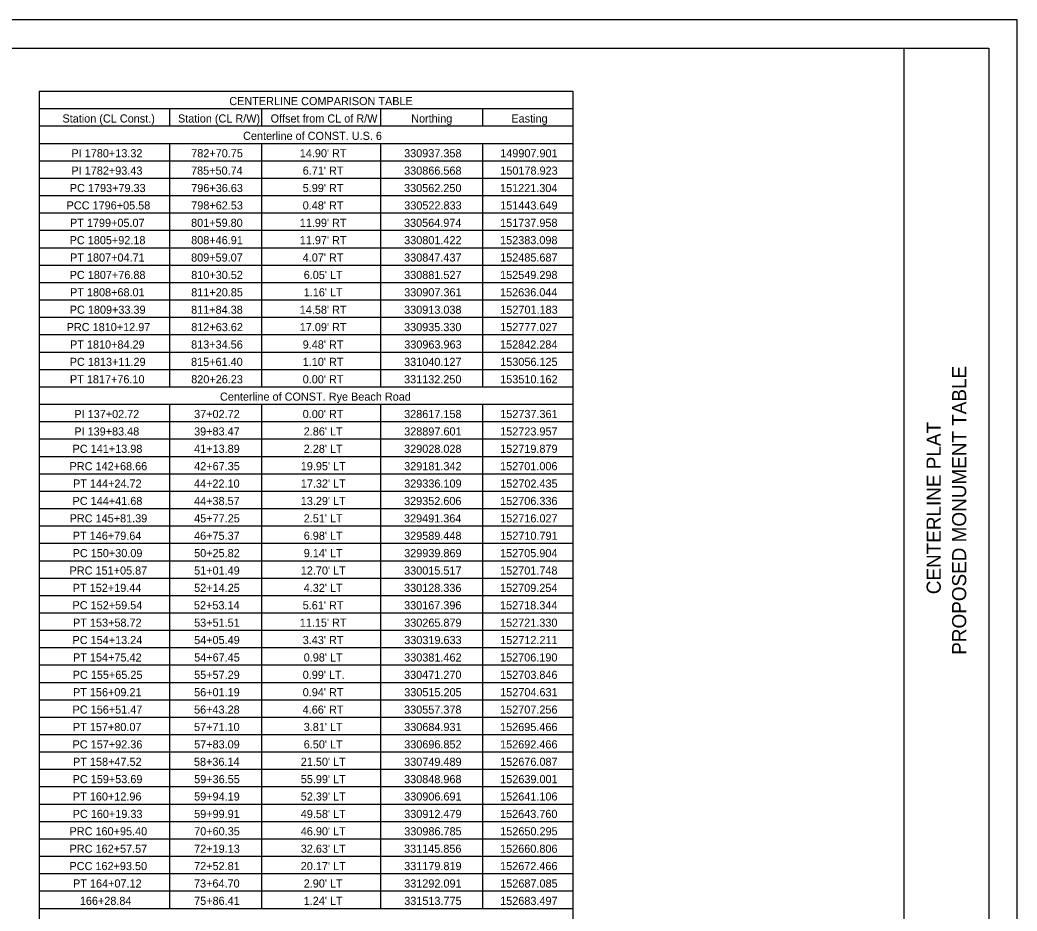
# Model space of a CAD drawing. Extents: x 0 to 34, y -3 to 22.
# Drawn here: x 16.36 to 34, y 6.24 to 22 of the extents above; entities that cross this region are included whole.
import ezdxf

# ---------------------------------------------------------------- set-up
doc = ezdxf.new("R2010")
doc.units = 0
for name, color, linetype in [('Default', 7, 'Continuous'), ('SH_Border', 7, 'Continuous'), ('SH_Cut_Line', 7, 'Continuous'), ('SH_Data', 7, 'Continuous')]:
    doc.layers.add(name, color=color, linetype=linetype)

msp = doc.modelspace()

# ---------------------------------------------------------------- linework, layer by layer
at = {"layer": 'Default'}
for p, q in [((16.701, 20.74), (26.139, 20.74)), ((16.701, 20.74), (16.701, -2.965)), ((26.139, 20.74), (26.139, -2.965)), ((16.701, 20.432), (26.139, 20.432)), ((19.007, 20.432), (19.007, 20.125)), ((20.636, 20.432), (20.636, 20.125)), ((22.742, 20.432), (22.742, 20.125)), ((24.541, 20.432), (24.541, 20.125)), ((16.701, 20.125), (26.139, 20.125)), ((16.701, 19.817), (26.139, 19.817)), ((19.007, 19.817), (19.007, 15.513)), ((20.636, 19.817), (20.636, 15.513)), ((22.742, 19.817), (22.742, 15.513)), ((24.541, 19.817), (24.541, 15.513)), ((16.701, 19.51), (26.139, 19.51)), ((16.701, 19.202), (26.139, 19.202)), ((16.701, 18.895), (26.139, 18.895)), ((16.701, 18.587), (26.139, 18.587)), ((16.701, 18.28), (26.139, 18.28)), ((16.701, 17.973), (26.139, 17.973)), ((16.701, 17.665), (26.139, 17.665)), ((16.701, 17.358), (26.139, 17.358)), ((16.701, 17.05), (26.139, 17.05)), ((16.701, 16.743), (26.139, 16.743)), ((16.701, 16.435), (26.139, 16.435)), ((16.701, 16.128), (26.139, 16.128)), ((16.701, 15.82), (26.139, 15.82)), ((16.701, 15.513), (26.139, 15.513)), ((16.701, 15.205), (26.139, 15.205)), ((19.007, 15.205), (19.007, 6.289)), ((20.636, 15.205), (20.636, 6.289)), ((22.742, 15.205), (22.742, 6.289)), ((24.541, 15.205), (24.541, 6.289)), ((16.701, 14.898), (26.139, 14.898)), ((16.701, 14.591), (26.139, 14.591)), ((16.701, 14.283), (26.139, 14.283)), ((16.701, 13.976), (26.139, 13.976)), ((16.701, 13.668), (26.139, 13.668)), ((16.701, 13.361), (26.139, 13.361)), ((16.701, 13.053), (26.139, 13.053)), ((16.701, 12.746), (26.139, 12.746)), ((16.701, 12.438), (26.139, 12.438)), ((16.701, 12.131), (26.139, 12.131)), ((16.701, 11.824), (26.139, 11.824)), ((16.701, 11.516), (26.139, 11.516)), ((16.701, 11.209), (26.139, 11.209)), ((16.701, 10.901), (26.139, 10.901)), ((16.701, 10.594), (26.139, 10.594)), ((16.701, 10.286), (26.139, 10.286)), ((16.701, 9.979), (26.139, 9.979)), ((16.701, 9.671), (26.139, 9.671)), ((16.701, 9.364), (26.139, 9.364)), ((16.701, 9.056), (26.139, 9.056)), ((16.701, 8.749), (26.139, 8.749)), ((16.701, 8.442), (26.139, 8.442)), ((16.701, 8.134), (26.139, 8.134)), ((16.701, 7.827), (26.139, 7.827)), ((16.701, 7.519), (26.139, 7.519)), ((16.701, 7.212), (26.139, 7.212)), ((16.701, 6.904), (26.139, 6.904)), ((16.701, 6.597), (26.139, 6.597)), ((16.701, 6.289), (26.139, 6.289))]:
    msp.add_line(p, q, dxfattribs=at)
at = {"layer": 'SH_Border'}
msp.add_line((32, 0.5), (32, 21.5), dxfattribs=at)
msp.add_lwpolyline([(1.5, 21.5), (33.5, 21.5), (33.5, 0.5), (1.5, 0.5)], close=True, dxfattribs=at)
at = {"layer": 'SH_Cut_Line'}
msp.add_lwpolyline([(0, 0), (34, 0), (34, 22), (0, 22)], close=True, dxfattribs=at)

# ---------------------------------------------------------------- texts
at = {"layer": 'Default'}
for s, height, p in [('CENTERLINE COMPARISON TABLE', 0.14373, (20.064, 20.494)), ('Station (CL Const.)', 0.14373, (17.113, 20.186)), ('Station (CL R/W)', 0.14373, (19.157, 20.186)), ('Offset from CL of R/W', 0.14373, (20.795, 20.186)), ('Northing', 0.1437, (23.282, 20.186)), ('Easting', 0.1437, (25.054, 20.186)), ('Centerline of CONST. U.S. 6', 0.14373, (20.308, 19.879)), ('PI 1780+13.32', 0.14373, (17.272, 19.571)), ('782+70.75', 0.1437, (19.391, 19.571)), ("14.90' RT", 0.1437, (21.311, 19.571)), ('330937.358', 0.1437, (23.157, 19.571)), ('149907.901', 0.1437, (24.857, 19.571)), ('PI 1782+93.43', 0.14373, (17.272, 19.264)), ('785+50.74', 0.1437, (19.388, 19.264)), ("6.71' RT", 0.1437, (21.363, 19.264)), ('330866.568', 0.1437, (23.157, 19.264)), ('150178.923', 0.1437, (24.858, 19.264)), ('PC 1793+79.33', 0.14373, (17.243, 18.956)), ('796+36.63', 0.1437, (19.391, 18.956)), ("5.99' RT", 0.1437, (21.363, 18.956)), ('330562.250', 0.1437, (23.156, 18.956)), ('151221.304', 0.1437, (24.854, 18.956)), ('PCC 1796+05.58', 0.14373, (17.186, 18.649)), ('798+62.53', 0.1437, (19.391, 18.649)), ("0.48' RT", 0.1437, (21.363, 18.649)), ('330522.833', 0.1437, (23.159, 18.649)), ('151443.649', 0.1437, (24.856, 18.649)), ('PT 1799+05.07', 0.14373, (17.246, 18.341)), ('801+59.80', 0.1437, (19.388, 18.341)), ("11.99' RT", 0.1437, (21.311, 18.341)), ('330564.974', 0.1437, (23.155, 18.341)), ('151737.958', 0.1437, (24.855, 18.341)), ('PC 1805+92.18', 0.14373, (17.24, 18.034)), ('808+46.91', 0.1437, (19.39, 18.034)), ("11.97' RT", 0.1437, (21.311, 18.034)), ('330801.422', 0.1437, (23.158, 18.034)), ('152383.098', 0.1437, (24.855, 18.034)), ('PT 1807+04.71', 0.14373, (17.247, 17.727)), ('809+59.07', 0.1437, (19.389, 17.727)), ("4.07' RT", 0.1437, (21.363, 17.727)), ('330847.437', 0.1437, (23.157, 17.727)), ('152485.687', 0.1437, (24.856, 17.727)), ('PC 1807+76.88', 0.14373, (17.24, 17.419)), ('810+30.52', 0.1437, (19.391, 17.419)), ("6.05' LT", 0.1437, (21.381, 17.419)), ('330881.527', 0.1437, (23.157, 17.419)), ('152549.298', 0.1437, (24.855, 17.419)), ('PT 1808+68.01', 0.14373, (17.247, 17.112)), ('811+20.85', 0.1437, (19.391, 17.112)), ("1.16' LT", 0.1437, (21.381, 17.112)), ('330907.361', 0.1437, (23.158, 17.112)), ('152636.044', 0.1437, (24.854, 17.112)), ('PC 1809+33.39', 0.14373, (17.242, 16.804)), ('811+84.38', 0.1437, (19.389, 16.804)), ("14.58' RT", 0.1437, (21.311, 16.804)), ('330913.038', 0.1437, (23.157, 16.804)), ('152701.183', 0.1437, (24.858, 16.804)), ('PRC 1810+12.97', 0.14373, (17.187, 16.497)), ('812+63.62', 0.1437, (19.391, 16.497)), ("17.09' RT", 0.1437, (21.311, 16.497)), ('330935.330', 0.1437, (23.156, 16.497)), ('152777.027', 0.1437, (24.856, 16.497)), ('PT 1810+84.29', 0.14373, (17.247, 16.189)), ('813+34.56', 0.1437, (19.389, 16.189)), ("9.48' RT", 0.1437, (21.363, 16.189)), ('330963.963', 0.1437, (23.159, 16.189)), ('152842.284', 0.1437, (24.854, 16.189)), ('PC 1813+11.29', 0.14373, (17.242, 15.882)), ('815+61.40', 0.1437, (19.388, 15.882)), ("1.10' RT", 0.1437, (21.363, 15.882)), ('331040.127', 0.1437, (23.157, 15.882)), ('153056.125', 0.1437, (24.857, 15.882)), ('PT 1817+76.10', 0.14373, (17.245, 15.574)), ('820+26.23', 0.1437, (19.391, 15.574)), ("0.00' RT", 0.1437, (21.363, 15.574)), ('331132.250', 0.1437, (23.156, 15.574)), ('153510.162', 0.1437, (24.857, 15.574)), ('Centerline of CONST. Rye Beach Road', 0.14373, (19.9, 15.267)), ('PI 137+02.72', 0.14373, (17.323, 14.96)), ('37+02.72', 0.1437, (19.442, 14.96)), ("0.00' RT", 0.1437, (21.363, 14.96)), ('328617.158', 0.1437, (23.157, 14.96)), ('152737.361', 0.1437, (24.857, 14.96)), ('PI 139+83.48', 0.14373, (17.322, 14.652)), ('39+83.47', 0.1437, (19.441, 14.652)), ("2.86' LT", 0.1437, (21.381, 14.652)), ('328897.601', 0.1437, (23.158, 14.652)), ('152723.957', 0.1437, (24.856, 14.652)), ('PC 141+13.98', 0.14373, (17.292, 14.345)), ('41+13.89', 0.1437, (19.442, 14.345)), ("2.28' LT", 0.1437, (21.381, 14.345)), ('329028.028', 0.1437, (23.157, 14.345)), ('152719.879', 0.1437, (24.856, 14.345)), ('PRC 142+68.66', 0.14373, (17.239, 14.037)), ('42+67.35', 0.1437, (19.443, 14.037)), ("19.95' LT", 0.1437, (21.329, 14.037)), ('329181.342', 0.1437, (23.158, 14.037)), ('152701.006', 0.1437, (24.855, 14.037)), ('PT 144+24.72', 0.14373, (17.3, 13.73)), ('44+22.10', 0.1437, (19.44, 13.73)), ("17.32' LT", 0.1437, (21.329, 13.73)), ('329336.109', 0.1437, (23.158, 13.73)), ('152702.435', 0.1437, (24.857, 13.73)), ('PC 144+41.68', 0.14373, (17.292, 13.422)), ('44+38.57', 0.1437, (19.441, 13.422)), ("13.29' LT", 0.1437, (21.329, 13.422)), ('329352.606', 0.1437, (23.156, 13.422)), ('152706.336', 0.1437, (24.855, 13.422)), ('PRC 145+81.39', 0.14373, (17.24, 13.115)), ('45+77.25', 0.1437, (19.443, 13.115)), ("2.51' LT", 0.1437, (21.381, 13.115)), ('329491.364', 0.1437, (23.155, 13.115)), ('152716.027', 0.1437, (24.856, 13.115)), ('PT 146+79.64', 0.14373, (17.296, 12.807)), ('46+75.37', 0.1437, (19.441, 12.807)), ("6.98' LT", 0.1437, (21.381, 12.807)), ('329589.448', 0.1437, (23.157, 12.807)), ('152710.791', 0.1437, (24.857, 12.807)), ('PC 150+30.09', 0.14373, (17.293, 12.5)), ('50+25.82', 0.1437, (19.442, 12.5)), ("9.14' LT", 0.1437, (21.381, 12.5)), ('329939.869', 0.1437, (23.158, 12.5)), ('152705.904', 0.1437, (24.854, 12.5)), ('PRC 151+05.87', 0.14373, (17.239, 12.192)), ('51+01.49', 0.1437, (19.442, 12.192)), ("12.70' LT", 0.1437, (21.329, 12.192)), ('330015.517', 0.1437, (23.157, 12.192)), ('152701.748', 0.1437, (24.855, 12.192)), ('PT 152+19.44', 0.14373, (17.296, 11.885)), ('52+14.25', 0.1437, (19.443, 11.885)), ("4.32' LT", 0.1437, (21.381, 11.885)), ('330128.336', 0.1437, (23.156, 11.885)), ('152709.254', 0.1437, (24.854, 11.885)), ('PC 152+59.54', 0.14373, (17.291, 11.578)), ('52+53.14', 0.1437, (19.439, 11.578)), ("5.61' RT", 0.1437, (21.363, 11.578)), ('330167.396', 0.1437, (23.156, 11.578)), ('152718.344', 0.1437, (24.854, 11.578)), ('PT 153+58.72', 0.14373, (17.3, 11.27)), ('53+51.51', 0.1437, (19.442, 11.27)), ("11.15' RT", 0.1437, (21.311, 11.27)), ('330265.879', 0.1437, (23.158, 11.27)), ('152721.330', 0.1437, (24.854, 11.27)), ('PC 154+13.24', 0.14373, (17.291, 10.963)), ('54+05.49', 0.1437, (19.442, 10.963)), ("3.43' RT", 0.1437, (21.363, 10.963)), ('330319.633', 0.1437, (23.159, 10.963)), ('152712.211', 0.1437, (24.857, 10.963)), ('PT 154+75.42', 0.14373, (17.3, 10.655)), ('54+67.45', 0.1437, (19.443, 10.655)), ("0.98' LT", 0.1437, (21.381, 10.655)), ('330381.462', 0.1437, (23.158, 10.655)), ('152706.190', 0.1437, (24.854, 10.655)), ('PC 155+65.25', 0.14373, (17.294, 10.348)), ('55+57.29', 0.1437, (19.442, 10.348)), ("0.99' LT.", 0.1437, (21.363, 10.348)), ('330471.270', 0.1437, (23.156, 10.348)), ('152703.846', 0.1437, (24.855, 10.348)), ('PT 156+09.21', 0.14373, (17.299, 10.04)), ('56+01.19', 0.1437, (19.442, 10.04)), ("0.94' RT", 0.1437, (21.363, 10.04)), ('330515.205', 0.1437, (23.159, 10.04)), ('152704.631', 0.1437, (24.857, 10.04)), ('PC 156+51.47', 0.14373, (17.292, 9.733)), ('56+43.28', 0.1437, (19.441, 9.733)), ("4.66' RT", 0.1437, (21.363, 9.733)), ('330557.378', 0.1437, (23.157, 9.733)), ('152707.256', 0.1437, (24.855, 9.733)), ('PT 157+80.07', 0.14373, (17.298, 9.425)), ('57+71.10', 0.1437, (19.44, 9.425)), ("3.81' LT", 0.1437, (21.381, 9.425)), ('330684.931', 0.1437, (23.158, 9.425)), ('152695.466', 0.1437, (24.855, 9.425)), ('PC 157+92.36', 0.14373, (17.292, 9.118)), ('57+83.09', 0.1437, (19.442, 9.118)), ("6.50' LT", 0.1437, (21.381, 9.118)), ('330696.852', 0.1437, (23.158, 9.118)), ('152692.466', 0.1437, (24.855, 9.118)), ('PT 158+47.52', 0.14373, (17.3, 8.81)), ('58+36.14', 0.1437, (19.439, 8.81)), ("21.50' LT", 0.1437, (21.329, 8.81)), ('330749.489', 0.1437, (23.158, 8.81)), ('152676.087', 0.1437, (24.856, 8.81)), ('PC 159+53.69', 0.14373, (17.293, 8.503)), ('59+36.55', 0.1437, (19.443, 8.503)), ("55.99' LT", 0.1437, (21.329, 8.503)), ('330848.968', 0.1437, (23.157, 8.503)), ('152639.001', 0.1437, (24.857, 8.503)), ('PT 160+12.96', 0.14373, (17.298, 8.196)), ('59+94.19', 0.1437, (19.442, 8.196)), ("52.39' LT", 0.1437, (21.329, 8.196)), ('330906.691', 0.1437, (23.158, 8.196)), ('152641.106', 0.1437, (24.855, 8.196)), ('PC 160+19.33', 0.14373, (17.294, 7.888)), ('59+99.91', 0.1437, (19.442, 7.888)), ("49.58' LT", 0.1437, (21.329, 7.888)), ('330912.479', 0.1437, (23.158, 7.888)), ('152643.760', 0.1437, (24.854, 7.888)), ('PRC 160+95.40', 0.14373, (17.238, 7.581)), ('70+60.35', 0.1437, (19.443, 7.581)), ("46.90' LT", 0.1437, (21.329, 7.581)), ('330986.785', 0.1437, (23.159, 7.581)), ('152650.295', 0.1437, (24.857, 7.581)), ('PRC 162+57.57', 0.14373, (17.239, 7.273)), ('72+19.13', 0.1437, (19.443, 7.273)), ("32.63' LT", 0.1437, (21.329, 7.273)), ('331145.856', 0.1437, (23.156, 7.273)), ('152660.806', 0.1437, (24.855, 7.273)), ('PCC 162+93.50', 0.14373, (17.237, 6.966)), ('72+52.81', 0.1437, (19.442, 6.966)), ("20.17' LT", 0.1437, (21.329, 6.966)), ('331179.819', 0.1437, (23.158, 6.966)), ('152672.466', 0.1437, (24.855, 6.966)), ('PT 164+07.12', 0.14373, (17.3, 6.658)), ('73+64.70', 0.1437, (19.44, 6.658)), ("2.90' LT", 0.1437, (21.381, 6.658)), ('331292.091', 0.1437, (23.158, 6.658)), ('152687.085', 0.1437, (24.857, 6.658)), ('166+28.84', 0.1437, (17.42, 6.351)), ('75+86.41', 0.1437, (19.442, 6.351)), ("1.24' LT", 0.1437, (21.381, 6.351)), ('331513.775', 0.1437, (23.159, 6.351)), ('152683.497', 0.1437, (24.856, 6.351))]:
    msp.add_text(s, height=height, dxfattribs=at).set_placement(p)
at = {"layer": 'SH_Data'}
for s, p in [('PROPOSED MONUMENT TABLE', (33.1, 10.774)), ('CENTERLINE PLAT', (32.65, 11.845))]:
    msp.add_text(s, height=0.25, rotation=90, dxfattribs=at).set_placement(p)

doc.saveas('drawing.dxf')
